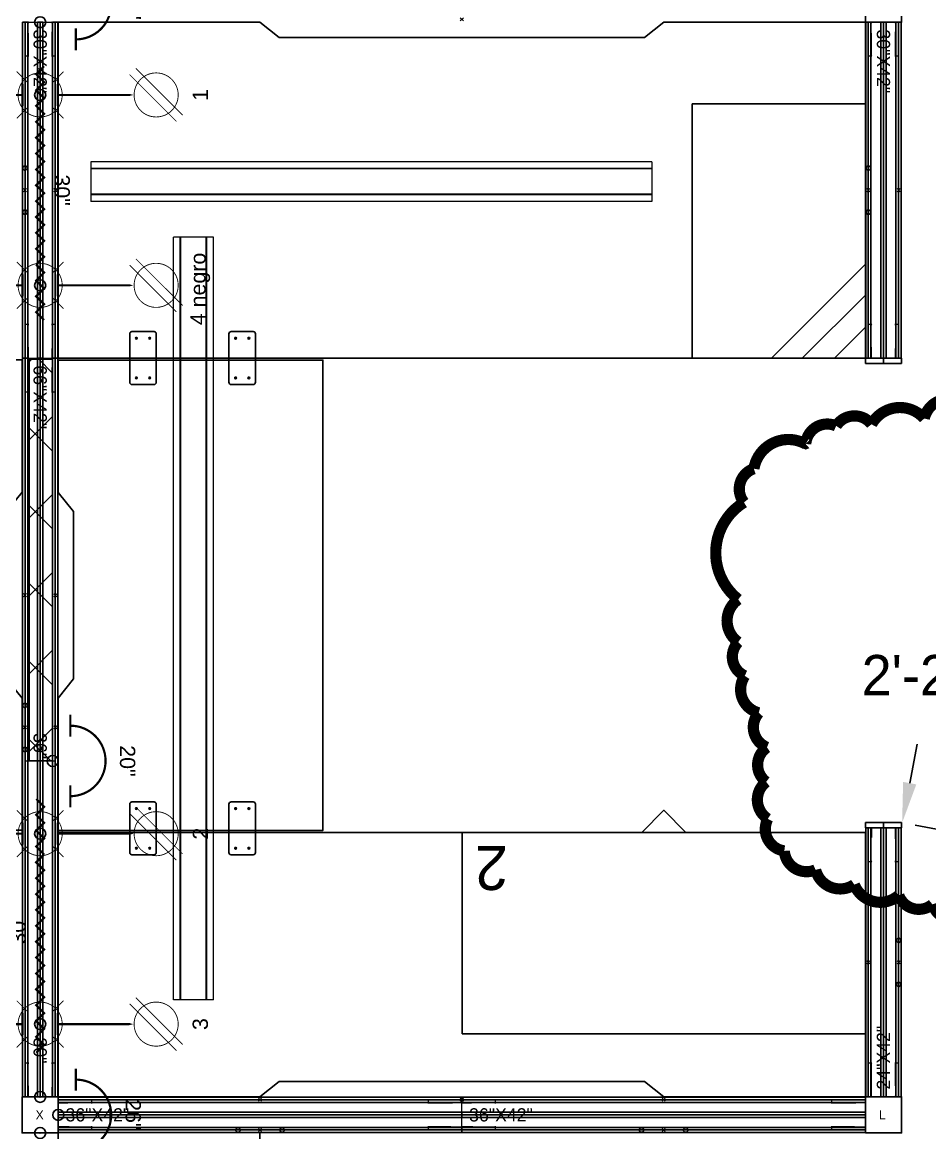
# Model space of a CAD drawing. Header units: inches. Extents: x 0 to 8116, y 4 to 1630.
# Drawn here: x 7717.9 to 7798.9, y 512.8 to 612 of the extents above; entities that cross this region are included whole.
import ezdxf
from ezdxf.enums import TextEntityAlignment as Align

# ---------------------------------------------------------------- set-up
doc = ezdxf.new("R2010")
doc.units = ezdxf.units.IN
doc.header["$MEASUREMENT"] = 0
for name, color, linetype in [('DD2D', 7, 'Continuous'), ('DD2D_Geometry', 7, 'Continuous'), ('ELECTRI', 7, 'Continuous'), ('ENFASIS NEW', 7, 'Continuous'), ('LATEFILE', 7, 'Continuous'), ('LATFILE', 7, 'Continuous'), ('LF', 7, 'Continuous'), ('QU4TRO', 7, 'Continuous'), ('S7000', 7, 'Continuous'), ('TEXT HARNESS', 7, 'Continuous')]:
    doc.layers.add(name, color=color, linetype=linetype)
doc.styles.add('ARIAL', font='arial.ttf')
doc.styles.get("Standard").update_dxf_attribs({"font": 'stylu.ttf'})
doc.dimstyles.get("Standard").update_dxf_attribs({"dimscale": 20, "dimtxt": 0.18, "dimasz": 0.18, "dimexe": 0.18, "dimexo": 0.0625, "dimgap": 0.09, "dimtad": 0, "dimtih": 1, "dimtoh": 1, "dimzin": 0, "dimdsep": 46, "dimlunit": 4, "dimtxsty": 'Standard', "dimcen": 0.09, "dimadec": 0, "dimazin": 0, "dimtfac": 1, "dimtofl": 0, "dimtmove": 0, "dimatfit": 3, "dimfxl": 1, "dimtolj": 1, "dimtzin": 0, "dimarcsym": 0})

# ---------------------------------------------------------------- blocks, each defined once
blk = doc.blocks.new('LF4033640S')
for p, q in [((0, 0), (0.9139999999999873, 0)), ((0, -0.4569999999999936), (0.9139999999999873, -0.4569999999999936))]:
    blk.add_line(p, q)
at = {"layer": 'LATEFILE'}
for p, q in [((0, -0.4569999999999936), (0, 0)), ((0.9139999999999873, 0), (0.9139999999999873, -0.4569999999999936))]:
    blk.add_line(p, q, dxfattribs=at)
blk.add_lwpolyline([(0.4070000000000675, -0.4569999999999936), (0.4569999999999936, -0.507000000000005), (0.5069999999999197, -0.4569999999999936)], close=True, dxfattribs=at)
at = {"layer": 'LATFILE', "insert": (0.8102809416625405, -0.3262270013483999), "char_height": 0.1, "width": 0.07695996, "attachment_point": 1}
blk.add_mtext('3', dxfattribs=at)
blk = doc.blocks.new('*D108')
at = {"color": 0, "lineweight": -2, "transparency": 16777216}
for p, q in [((7802.616247649047, 566.669050111653), (7804.978893322917, 566.2178379304403)), ((7800.767486585416, 563.3570594889427), (7800.103641457123, 559.8810211952346)), ((7797.081126249315, 544.0544704564311), (7797.74497137761, 547.5305087501392)), ((7797.579259016944, 540.2942759001437), (7799.941904690813, 539.843063718931))]:
    blk.add_line(p, q, dxfattribs=at)
at = {"color": 0, "transparency": 16777216}
for points in [[(7800.178137820499, 563.469611846943), (7801.356835350332, 563.2445071309426), (7801.442800733417, 566.8931520784415)], [(7796.491777484398, 544.1670228144314), (7797.670475014232, 543.941918098431), (7796.405812101314, 540.5183778669323)]]:
    blk.add_solid(points, dxfattribs=at)
at = {"layer": 'Defpoints', "color": 0, "transparency": 16777216}
for p in [(7801.388437722137, 566.9035341908202), (7796.351449090034, 540.528759979311), (7796.405812101314, 540.5183778669323)]:
    blk.add_point(p, dxfattribs=at)
at = {"color": 0, "transparency": 16777216, "insert": (7798.924306417367, 553.7057649726876), "char_height": 3.6, "attachment_point": 5}
blk.add_mtext('\\A1;2\'-2{\\H1.000000x;\\S3/4;}"', dxfattribs=at)
blk = doc.blocks.new('DD40102442AB')
at = {"color": 1}
for p, q in [((0.003535533899594157, -0.003535533901413146), (-0.003535533912327082, 0.003535533910508093)), ((0.003535533899594157, 0.003535533910508093), (-0.003535533912327082, -0.003535533901413146))]:
    blk.add_line(p, q, dxfattribs=at)
blk.add_lwpolyline([(-0.189712188415011, -0.0416599999916798), (0.1897121884077351, -0.0416599999916798), (0.2334999999958527, -0.006659999991143195), (0.5334999999960346, -0.006700000000137152), (0.5334999999969441, -0.6067000000000462), (-0.5335000000033105, -0.6067000000000462), (-0.5335000000033105, -0.006700000000137152), (-0.2335000000031286, -0.006659999991143195)], close=True)
blk.add_point((0, 0))
blk.add_point((0, 0))
blk.add_point((-6.366462912410498e-12, 4.547473508864641e-12), dxfattribs=at)
blk = doc.blocks.new('817720')
at = {"color": 3, "const_width": 0.005}
blk.add_lwpolyline([(0.08, 0.04, 0.9999999999999999), (-0.08, 0.04000000000000001)], format="xyb", dxfattribs=at)
for points in [[(-0.055, 0.04000000000000001), (-0.105, 0.04)], [(0.055, 0.04), (0.105, 0.03999999999999999)]]:
    blk.add_lwpolyline(points, dxfattribs=at)
at = {"color": 3}
blk.add_circle((6.938893903907228e-18, -2.775557561562891e-17), 0.0125, dxfattribs=at)
blk.add_point((6.938893903907228e-18, -2.775557561562891e-17), dxfattribs=at)
at = {"layer": 'TEXT HARNESS', "color": 3, "style": 'ARIAL'}
blk.add_text('20"', height=0.03469400770241338, dxfattribs=at).set_placement((7.589415207398531e-18, 0.17), align=Align.MIDDLE)
blk = doc.blocks.new('8065E1C')
at = {"color": 1, "const_width": 0.005}
blk.add_lwpolyline([(0.02499999999999999, -0.04000000000000001), (-0.02500000000000001, -0.03999999999999999)], dxfattribs=at)
at = {"color": 1}
for points in [[(-1.040834085586084e-17, -0.04, 0.005, 0.005, 0), (-3.336970999003042e-17, -0.165, 0.025, 0, 0), (-3.796198381686433e-17, -0.2113614664955158, 0, 0, 0)], [(-0.0601040764008566, -0.3089619407771256, 0.002, 0.002, 0), (0.04596194077712552, -0.2028959235991435, 0.002, 0.002, 0)], [(-0.04596194077712566, -0.3231040764008565, 0.002, 0.002, 0), (0.06010407640085647, -0.2170380592228744, 0.002, 0.002, 0)]]:
    blk.add_lwpolyline(points, format="xyseb", dxfattribs=at)
at = {"color": 1, "const_width": 0.002}
blk.add_lwpolyline([(-0.05000000000000008, -0.263, -0.9999999999999999), (0.04999999999999993, -0.2630000000000001, -0.9999999999999999)], format="xyb", close=True, dxfattribs=at)
at = {"color": 1}
blk.add_circle((0, 0), 0.0125, dxfattribs=at)
blk.add_point((0, 0), dxfattribs=at)
at = {"layer": 'TEXT HARNESS', "color": 1, "style": 'ARIAL'}
blk.add_text('1', height=0.03469400770241338, dxfattribs=at).set_placement((-6.938893903907228e-17, -0.363), align=Align.MIDDLE)
blk = doc.blocks.new('8065E4C')
at = {"color": 1, "const_width": 0.005}
blk.add_lwpolyline([(0.02499999999999999, -0.04000000000000001), (-0.02500000000000001, -0.03999999999999999)], dxfattribs=at)
at = {"color": 1}
for points in [[(-1.040834085586084e-17, -0.04, 0.005, 0.005, 0), (-3.336970999003042e-17, -0.165, 0.025, 0, 0), (-3.796198381686433e-17, -0.2113614664955158, 0, 0, 0)], [(-0.0601040764008566, -0.3089619407771256, 0.002, 0.002, 0), (0.04596194077712552, -0.2028959235991435, 0.002, 0.002, 0)], [(-0.04596194077712566, -0.3231040764008565, 0.002, 0.002, 0), (0.06010407640085647, -0.2170380592228744, 0.002, 0.002, 0)]]:
    blk.add_lwpolyline(points, format="xyseb", dxfattribs=at)
at = {"color": 1, "const_width": 0.002}
blk.add_lwpolyline([(-0.05000000000000008, -0.263, -0.9999999999999999), (0.04999999999999993, -0.2630000000000001, -0.9999999999999999)], format="xyb", close=True, dxfattribs=at)
at = {"color": 1}
blk.add_circle((0, 0), 0.0125, dxfattribs=at)
blk.add_point((0, 0), dxfattribs=at)
at = {"layer": 'TEXT HARNESS', "color": 1, "style": 'ARIAL'}
blk.add_text('4 negro', height=0.03469400770241338, dxfattribs=at).set_placement((-0.008135322869193898, -0.3629999990531727), align=Align.MIDDLE)
blk = doc.blocks.new('8065E2C')
at = {"color": 1, "const_width": 0.005}
blk.add_lwpolyline([(0.02499999999999999, -0.04000000000000001), (-0.02500000000000001, -0.03999999999999999)], dxfattribs=at)
at = {"color": 1}
for points in [[(-1.040834085586084e-17, -0.04, 0.005, 0.005, 0), (-3.336970999003042e-17, -0.165, 0.025, 0, 0), (-3.796198381686433e-17, -0.2113614664955158, 0, 0, 0)], [(-0.0601040764008566, -0.3089619407771256, 0.002, 0.002, 0), (0.04596194077712552, -0.2028959235991435, 0.002, 0.002, 0)], [(-0.04596194077712566, -0.3231040764008565, 0.002, 0.002, 0), (0.06010407640085647, -0.2170380592228744, 0.002, 0.002, 0)]]:
    blk.add_lwpolyline(points, format="xyseb", dxfattribs=at)
at = {"color": 1, "const_width": 0.002}
blk.add_lwpolyline([(-0.05000000000000008, -0.263, -0.9999999999999999), (0.04999999999999993, -0.2630000000000001, -0.9999999999999999)], format="xyb", close=True, dxfattribs=at)
at = {"color": 1}
blk.add_circle((0, 0), 0.0125, dxfattribs=at)
blk.add_point((0, 0), dxfattribs=at)
blk.add_point((0, 0), dxfattribs=at)
at = {"layer": 'TEXT HARNESS', "color": 1, "style": 'ARIAL'}
blk.add_text('2', height=0.03469400770241338, dxfattribs=at).set_placement((-6.938893903907228e-17, -0.363), align=Align.MIDDLE)
blk = doc.blocks.new('8065E3C')
at = {"color": 1, "const_width": 0.005}
blk.add_lwpolyline([(0.02499999999999999, -0.04000000000000001), (-0.02500000000000001, -0.03999999999999999)], dxfattribs=at)
at = {"color": 1}
for points in [[(-1.040834085586084e-17, -0.04, 0.005, 0.005, 0), (-3.336970999003042e-17, -0.165, 0.025, 0, 0), (-3.796198381686433e-17, -0.2113614664955158, 0, 0, 0)], [(-0.0601040764008566, -0.3089619407771256, 0.002, 0.002, 0), (0.04596194077712552, -0.2028959235991435, 0.002, 0.002, 0)], [(-0.04596194077712566, -0.3231040764008565, 0.002, 0.002, 0), (0.06010407640085647, -0.2170380592228744, 0.002, 0.002, 0)]]:
    blk.add_lwpolyline(points, format="xyseb", dxfattribs=at)
at = {"color": 1, "const_width": 0.002}
blk.add_lwpolyline([(-0.05000000000000008, -0.263, -0.9999999999999999), (0.04999999999999993, -0.2630000000000001, -0.9999999999999999)], format="xyb", close=True, dxfattribs=at)
at = {"color": 1}
blk.add_circle((0, 0), 0.0125, dxfattribs=at)
blk.add_point((0, 0), dxfattribs=at)
at = {"layer": 'TEXT HARNESS', "color": 1, "style": 'ARIAL'}
blk.add_text('3', height=0.03469400770241338, dxfattribs=at).set_placement((-6.938893903907228e-17, -0.363), align=Align.MIDDLE)
blk = doc.blocks.new('DD40103072AB')
at = {"color": 1}
for p, q in [((0.003535533899594157, -0.003535533901413146), (-0.003535533912327082, 0.003535533910508093)), ((0.003535533899594157, 0.003535533910508093), (-0.003535533912327082, -0.003535533901413146))]:
    blk.add_line(p, q, dxfattribs=at)
blk.add_lwpolyline([(-0.414212188415011, -0.0416599999916798), (0.414212188407735, -0.0416599999916798), (0.4579999999958526, -0.006659999991143195), (0.9149999999960345, -0.006700000000137152), (0.914999999996944, -0.7687000000000462), (-0.9150000000033105, -0.7687000000000462), (-0.9150000000033105, -0.006700000000137152), (-0.4580000000031286, -0.006659999991143195)], close=True)
blk.add_point((0, 0))
blk.add_point((0, 0))
blk.add_point((-6.366462912410498e-12, 4.547473508864641e-12), dxfattribs=at)
blk = doc.blocks.new('DD40102472AB')
at = {"color": 1}
for p, q in [((0.003535533899594157, -0.003535533901413146), (-0.003535533912327082, 0.003535533910508093)), ((0.003535533899594157, 0.003535533910508093), (-0.003535533912327082, -0.003535533901413146))]:
    blk.add_line(p, q, dxfattribs=at)
blk.add_lwpolyline([(-0.414212188415011, -0.0416599999916798), (0.414212188407735, -0.0416599999916798), (0.4579999999958526, -0.006659999991143195), (0.9149999999960345, -0.006700000000137152), (0.914999999996944, -0.6067000000000462), (-0.9150000000033105, -0.6067000000000462), (-0.9150000000033105, -0.006700000000137152), (-0.4580000000031286, -0.006659999991143195)], close=True)
blk.add_point((0, 0))
blk.add_point((0, 0))
blk.add_point((-6.366462912410498e-12, 4.547473508864641e-12), dxfattribs=at)
blk = doc.blocks.new('S7012')
for p, q in [((0.180000000000021, -0.5769999999999982), (0.3930000000000007, -0.3640000000000185)), ((0.2500000000000142, -0.5769999999999982), (0.3930000000000007, -0.4340000000000117)), ((0.3230000000000075, -0.5769999999999982), (0.3930000000000007, -0.507000000000005))]:
    blk.add_line(p, q)
blk.add_lwpolyline([(0, 0), (0.3930000000000007, 0), (0.3930000000000007, -0.5769999999999982), (0, -0.5769999999999982)], close=True)
blk = doc.blocks.new('LF4023627S')
for p, q in [((0, 0), (0.9139999999999873, 0)), ((0, -0.4569999999999936), (0.9139999999999873, -0.4569999999999936))]:
    blk.add_line(p, q)
at = {"layer": 'LATEFILE'}
for p, q in [((0, -0.4569999999999936), (0, 0)), ((0.9139999999999873, 0), (0.9139999999999873, -0.4569999999999936))]:
    blk.add_line(p, q, dxfattribs=at)
blk.add_lwpolyline([(0.4070000000000675, -0.4569999999999936), (0.4569999999999936, -0.507000000000005), (0.5069999999999197, -0.4569999999999936)], close=True, dxfattribs=at)
at = {"layer": 'LATFILE', "insert": (0.8102809416625405, -0.3262270013483999), "char_height": 0.1, "width": 0.07695995546664683, "attachment_point": 1}
blk.add_mtext('2', dxfattribs=at)
blk = doc.blocks.new('D3223S')
for p, q in [((0.05500000000006366, 0), (-0.05500000000006366, 0)), ((-0.05999999999994543, -0.005000000000109139), (-0.05999999999994543, -0.05500000000006366)), ((0.05999999999994543, -0.05500000000006366), (0.05999999999994543, -0.005000000000109139)), ((-0.05500000000006366, -0.05999999999994543), (0.05500000000006366, -0.05999999999994543))]:
    blk.add_line(p, q)
for centre in [(-0.04500000000007276, -0.01500000000010004), (0.04500000000007276, -0.01500000000010004), (-0.04500000000007276, -0.04500000000007276), (0.04500000000007276, -0.04500000000007276)]:
    blk.add_circle(centre, 0.001946455123468013)
for centre, start, end in [((-0.05500000000006366, -0.005000000000109139), 90, 180), ((0.05500000000006366, -0.005000000000109139), 0, 90), ((-0.05500000000006366, -0.05500000000006366), 180, 270), ((0.05500000000006366, -0.05500000000006366), 270, 0)]:
    blk.add_arc(centre, 0.005, start, end)
blk = doc.blocks.new('A$C18FD438F')
at = {"color": 0, "linetype": 'Continuous', "lineweight": 0}
for p, q in [((-0.9335251193371494, 0.1841587178750424), (-0.9335251193371494, 0.1987553845417091)), ((-0.9335251193371494, 0.1987553845417091), (0.3384748806628508, 0.1987553845417091)), ((-0.9335251193371494, 0.1825453845417091), (-0.9335251193371494, 0.1841587178750424)), ((-0.9335251193371494, 0.1837553845417093), (0.3384748806628508, 0.1837553845417093)), ((-0.9335251193371494, 0.1825453845417091), (0.3384748806628508, 0.1825453845417091)), ((-0.9335251193371494, 0.1821420512083758), (-0.9335251193371494, 0.1825453845417091)), ((-0.9335251193371494, 0.1253687178750424), (-0.9335251193371494, 0.1821420512083758)), ((0.3384748806628506, 0.1841587178750422), (0.3384748806628506, 0.1987553845417091)), ((0.3384748806628506, 0.1825453845417091), (0.3384748806628506, 0.1841587178750422)), ((0.3384748806628506, 0.1821420512083758), (0.3384748806628506, 0.1825453845417091)), ((0.3384748806628506, 0.1253687178750425), (0.3384748806628506, 0.1821420512083758)), ((-0.9335251193371494, 0.1249653845417091), (-0.9335251193371494, 0.1253687178750424)), ((-0.9335251193371494, 0.1233520512083758), (-0.9335251193371494, 0.1249653845417091)), ((-0.9335251193371494, 0.1249653845417091), (0.3384748806628508, 0.1249653845417091)), ((-0.9335251193371494, 0.1237553845417091), (0.3384748806628508, 0.1237553845417091)), ((-0.9335251193371494, 0.1087553845417091), (-0.9335251193371494, 0.1233520512083758)), ((-0.9335251193371494, 0.1087553845417091), (0.3384748806628508, 0.1087553845417091)), ((0.3384748806628506, 0.1249653845417091), (0.3384748806628506, 0.1253687178750425)), ((0.3384748806628506, 0.1233520512083757), (0.3384748806628506, 0.1249653845417091)), ((0.3384748806628506, 0.1087553845417091), (0.3384748806628506, 0.1233520512083757))]:
    blk.add_line(p, q, dxfattribs=at)
blk = doc.blocks.new('DD330154S')
blk.add_blockref('A$C18FD438F', (0.9335251193371494, -0.1537553845417091))
blk = doc.blocks.new('DD330172S')
at = {"color": 0, "linetype": 'Continuous', "lineweight": 0}
for p, q in [((0, 0.03040333333333328), (0, 0.04499999999999993)), ((0, 0.04499999999999993), (1.73, 0.04499999999999993)), ((0, 0.02878999999999998), (0, 0.03040333333333328)), ((0, 0.03000000000000014), (1.73, 0.03000000000000014)), ((0, 0.02878999999999998), (1.73, 0.02878999999999998)), ((0, 0.02838666666666667), (0, 0.02878999999999998)), ((0, -0.02838666666666667), (0, 0.02838666666666667)), ((1.73, 0.03040333333333312), (1.73, 0.04499999999999993)), ((1.73, 0.02878999999999998), (1.73, 0.03040333333333312)), ((1.73, 0.02838666666666667), (1.73, 0.02878999999999998)), ((1.73, -0.02838666666666662), (1.73, 0.02838666666666667)), ((0, -0.02879000000000004), (0, -0.02838666666666667)), ((0, -0.03040333333333334), (0, -0.02879000000000004)), ((0, -0.02879000000000004), (1.73, -0.02879000000000004)), ((0, -0.03000000000000003), (1.73, -0.03000000000000003)), ((0, -0.04500000000000004), (0, -0.03040333333333334)), ((0, -0.04500000000000004), (1.73, -0.04500000000000004)), ((1.73, -0.02879000000000004), (1.73, -0.02838666666666662)), ((1.73, -0.03040333333333339), (1.73, -0.02879000000000004)), ((1.73, -0.04500000000000004), (1.73, -0.03040333333333339))]:
    blk.add_line(p, q, dxfattribs=at)
blk = doc.blocks.new('829030')
at = {"color": 1, "const_width": 0.002}
for points in [[(0.1384834957055044, 0.02651650429449551), (0.1119669914110089, 0.05303300858899104)], [(0.1915165042944955, 0.0265165042944955), (0.2180330085889911, 0.05303300858899101)], [(0.5704834957055045, 0.02651650429449547), (0.5439669914110088, 0.05303300858899099)], [(0.6235165042944955, 0.02651650429449547), (0.6500330085889909, 0.05303300858899098)], [(0.1384834957055044, -0.02651650429449555), (0.1119669914110089, -0.05303300858899108)], [(0.1915165042944955, -0.02651650429449556), (0.218033008588991, -0.05303300858899109)], [(0.5704834957055045, -0.02651650429449558), (0.5439669914110088, -0.05303300858899111)], [(0.6235165042944955, -0.02651650429449559), (0.6500330085889909, -0.05303300858899113)]]:
    blk.add_lwpolyline(points, dxfattribs=at)
for points in [[(0.165, -0.05000000000000004, -0.9999999999999999), (0.165, 0.04999999999999997, -0.9999999999999999)], [(0.597, -0.05000000000000007, 0.9999999999999999), (0.597, 0.04999999999999993, 0.9999999999999999)]]:
    blk.add_lwpolyline(points, format="xyb", close=True, dxfattribs=at)
at = {"color": 1}
for points in [[(0.09999999999999976, 0.009000000000000048, 0.005, 0.005, 0), (0.1179999999999998, -0.008999999999999965, 0.005, 0.005, 0), (0.1359999999999998, 0.009000000000000029, 0.005, 0.005, 0), (0.1539999999999998, -0.008999999999999982, 0.005, 0.005, 0), (0.1719999999999998, 0.009000000000000011, 0.005, 0.005, 0), (0.1899999999999998, -0.009, 0.005, 0.005, 0), (0.2079999999999999, 0.008999999999999994, 0.005, 0.005, 0), (0.2259999999999998, -0.009000000000000017, 0.005, 0.005, 0), (0.2439999999999999, 0.008999999999999975, 0.005, 0.005, 0), (0.2619999999999999, -0.009000000000000036, 0.005, 0.005, 0), (0.2799999999999999, 0.008999999999999947, 0.005, 0.005, 0), (0.2979999999999999, -0.009000000000000057, 0.005, 0.005, 0), (0.3159999999999999, 0.008999999999999944, 0.005, 0.005, 0), (0.3339999999999999, -0.00900000000000006, 0.005, 0.005, 0), (0.3519999999999999, 0.008999999999999939, 0.005, 0.005, 0), (0.3699999999999999, -0.009000000000000065, 0.005, 0.005, 0), (0.388, 0.008999999999999935, 0.005, 0.005, 0), (0.406, -0.00900000000000007, 0.005, 0.005, 0), (0.424, 0.00899999999999993, 0.005, 0.005, 0), (0.442, -0.009000000000000074, 0.005, 0.005, 0), (0.46, 0.008999999999999925, 0.005, 0.005, 0), (0.478, -0.009000000000000079, 0.005, 0.005, 0), (0.4960000000000001, 0.008999999999999921, 0.005, 0.005, 0), (0.514, -0.009000000000000083, 0.005, 0.005, 0), (0.532, 0.008999999999999916, 0.005, 0.005, 0), (0.55, -0.009000000000000088, 0, 0, 0)], [(0.6760000000000002, 0.00899999999999993, 0.005, 0.005, 0), (0.6580000000000001, -0.009000000000000074, 0.005, 0.005, 0), (0.6400000000000001, 0.008999999999999925, 0.005, 0.005, 0), (0.6220000000000001, -0.009000000000000079, 0.005, 0.005, 0), (0.6040000000000001, 0.008999999999999921, 0.005, 0.005, 0), (0.5860000000000001, -0.009000000000000083, 0.005, 0.005, 0), (0.5680000000000001, 0.008999999999999916, 0.005, 0.005, 0), (0.55, -0.009000000000000088, 0, 0, 0)]]:
    blk.add_lwpolyline(points, format="xyseb", dxfattribs=at)
blk.add_circle((0, 0), 0.0125, dxfattribs=at)
blk.add_point((0, 0), dxfattribs=at)
at = {"layer": 'TEXT HARNESS', "color": 1, "style": 'ARIAL'}
blk.add_text('30"', height=0.03469400770241338, dxfattribs=at).set_placement((0.3810000000000002, 0.04999999999999993), align=Align.MIDDLE)
blk = doc.blocks.new('*X132')
at = {"color": 0}
for p, q in [((7.785922855264253, 5.311049121111338), (7.8173040694038, 5.342430335250884)), ((7.968821811996878, 5.289430335250886), (7.915821811996881, 5.342430335250884)), ((7.941080764700439, 5.289430335250886), (7.994080764700437, 5.342430335250884)), ((8.145598507293515, 5.289430335250886), (8.092598507293516, 5.342430335250884)), ((8.117857459997076, 5.289430335250886), (8.170857459997073, 5.342430335250884)), ((8.322375202590152, 5.289430335250886), (8.269375202590155, 5.342430335250884)), ((8.294634155293712, 5.289430335250886), (8.347634155293711, 5.342430335250884)), ((8.499151897886788, 5.289430335250886), (8.446151897886791, 5.342430335250884)), ((8.47141085059035, 5.289430335250886), (8.524410850590348, 5.342430335250884)), ((8.675928593183425, 5.289430335250886), (8.622928593183428, 5.342430335250884)), ((8.648187545886987, 5.289430335250886), (8.697142855264254, 5.338385644628152)), ((7.792045116700241, 5.289430335250886), (7.785922855264253, 5.295552596686874))]:
    blk.add_line(p, q, dxfattribs=at)
blk = doc.blocks.new('808636')
at = {"color": 5}
for p, q in [((-0.9112200000000001, 0), (0, 0)), ((-0.9112200000000001, -0.05299999999999727), (-0.9112200000000001, 0)), ((0, 0), (0, -0.05299999999999727)), ((0, -0.05299999999999727), (-0.9112200000000001, -0.05299999999999727))]:
    blk.add_line(p, q, dxfattribs=at)
blk.add_blockref('*X132', (-8.697142855264254, -5.342430335250884), dxfattribs=at)
blk = doc.blocks.new('817726')
at = {"color": 3, "const_width": 0.005}
blk.add_lwpolyline([(0.08, 0.04, 0.9999999999999999), (-0.08, 0.04000000000000001)], format="xyb", dxfattribs=at)
for points in [[(-0.055, 0.04000000000000001), (-0.105, 0.04)], [(0.055, 0.04), (0.105, 0.03999999999999999)]]:
    blk.add_lwpolyline(points, dxfattribs=at)
at = {"color": 3}
blk.add_circle((0, 0), 0.0125, dxfattribs=at)
blk.add_point((0, 0), dxfattribs=at)
at = {"layer": 'TEXT HARNESS', "color": 3, "style": 'ARIAL'}
blk.add_text('26"', height=0.03469400770241338, dxfattribs=at).set_placement((0, 0.17), align=Align.MIDDLE)
blk = doc.blocks.new('DD101030422D')
at = {"color": 1, "linetype": 'Continuous', "lineweight": 0}
for p, q in [((0, -0.02547333333333332), (0, 0.02547333333333332)), ((0.001742647887944759, 0.02747999999999998), (0.02175735211205532, 0.02747999999999998)), ((0.002026666666666621, 0.02749999999999994), (0.02147333333333346, 0.02749999999999994)), ((0.07470000000000043, 0.02749999999999994), (0.02147333333333346, 0.02749999999999994)), ((0.07470000000000043, 0.02749999999999994), (0.0749866666666672, 0.02749999999999994)), ((0.07650000000000046, 0.02598666666666663), (0.07650000000000001, 0.03434000000000012)), ((0.6855000000000002, 0.03433999999999995), (0.07650000000000001, 0.03433999999999995)), ((0.6855000000000002, 0.03434000000000012), (0.6854999999999998, 0.02598666666666663)), ((0.6872999999999991, 0.02749999999999994), (0.6870133333333328, 0.02749999999999994)), ((0.6872999999999991, 0.02749999999999994), (0.7405266666666668, 0.02749999999999994)), ((0.7602573521120553, 0.02747999999999998), (0.7402426478879449, 0.02747999999999998)), ((0.7599733333333334, 0.02749999999999994), (0.7405266666666668, 0.02749999999999994)), ((0.762, -0.02547333333333332), (0.762, 0.02547333333333332)), ((0.02501333333333378, -0.02750000000000005), (0.002026666666666621, -0.0275)), ((0.02501333333333378, -0.02750000000000005), (0.07470000000000065, -0.02750000000000005)), ((0.07470000000000065, -0.0275), (0.0749866666666672, -0.0275)), ((0.07650000000000001, -0.03433999999999995), (0.07650000000000046, -0.02598666666666669)), ((0.6855000000000002, -0.03434000000000001), (0.07650000000000001, -0.03434000000000001)), ((0.6854999999999998, -0.02598666666666669), (0.6855000000000002, -0.03434000000000001)), ((0.6872999999999991, -0.0275), (0.6870133333333328, -0.0275)), ((0.7369866666666658, -0.02750000000000005), (0.6872999999999991, -0.02750000000000005)), ((0.7369866666666658, -0.02750000000000005), (0.7599733333333334, -0.0275))]:
    blk.add_line(p, q, dxfattribs=at)
at = {"color": 1}
for p, q in [((0.3774644660940671, 0.03787553390593265), (0.3845355339059324, 0.0308044660940672)), ((0.3774644660940671, 0.0308044660940672), (0.3845355339059324, 0.03787553390593265)), ((0.3774644660940671, -0.03787553390593271), (0.3845355339059324, -0.0308044660940672)), ((0.3774644660940671, -0.0308044660940672), (0.3845355339059324, -0.03787553390593271))]:
    blk.add_line(p, q, dxfattribs=at)
for centre in [(0.331, -0.03434000000000001), (0.431, -0.03434000000000001)]:
    blk.add_circle(centre, 0.005, dxfattribs=at)
at = {"color": 1, "linetype": 'Continuous', "lineweight": 0}
for centre, radius, start, end in [((0.002026666666666621, 0.02547333333333332), 0.002026666666666668, 90, 180), ((0.0749866666666672, 0.02598666666666663), 0.001513333333333332, 10.02098217748276, 90), ((0.0749866666666672, 0.02598666666666663), 0.001513333333333332, 0, 10.02098217748276), ((0.6870133333333328, 0.02598666666666663), 0.001513333333333332, 169.9790178225172, 180), ((0.6870133333333328, 0.02598666666666663), 0.001513333333333332, 169.9790178225172, 180), ((0.6870133333333328, 0.02598666666666663), 0.001513333333333332, 90, 169.9790178225172), ((0.7599733333333334, 0.02547333333333332), 0.002026666666666668, 0, 90), ((0.002026666666666621, -0.02547333333333332), 0.002026666666666667, 180, 270), ((0.0749866666666672, -0.02598666666666669), 0.001513333333333332, 270, 349.9790178225203), ((0.0749866666666672, -0.02598666666666669), 0.001513333333333332, 349.9790178225203, 0), ((0.6870133333333328, -0.02598666666666669), 0.001513333333333332, 180, 190.0209821774796), ((0.6870133333333328, -0.02598666666666669), 0.001513333333333332, 180, 190.0209821774796), ((0.6870133333333328, -0.02598666666666669), 0.001513333333333332, 190.0209821774796, 270), ((0.7599733333333334, -0.02547333333333332), 0.002026666666666667, 270, 0)]:
    blk.add_arc(centre, radius, start, end, dxfattribs=at)
at = {"color": 1}
for p in [(0.3810000000000002, 0.03433999999999995), (0.3810000000000002, -0.03433999999999995)]:
    blk.add_point(p, dxfattribs=at)
at = {"insert": (0.01650376392651287, 0.01506088133878861), "char_height": 0.03, "attachment_point": 1}
blk.add_mtext_dynamic_manual_height_columns('30"X42"', width=75.49401533314472, gutter_width=12.5, heights=[0], dxfattribs=at)
blk = doc.blocks.new('SPACE_DD10103042')
blk.add_blockref('DD101030422D', (0, 0))
blk = doc.blocks.new('DD101066422D')
at = {"color": 1, "linetype": 'Continuous', "lineweight": 0}
for p, q in [((0, -0.02547333333333332), (0, 0.02547333333333332)), ((0.001742647887944315, 0.02747999999999998), (0.02175735211205598, 0.02747999999999998)), ((0.002026666666665733, 0.02749999999999994), (0.02147333333333279, 0.02749999999999994)), ((0.07469999999999999, 0.02749999999999994), (0.02147333333333279, 0.02749999999999994)), ((0.07469999999999999, 0.02749999999999994), (0.07498666666666765, 0.02749999999999994)), ((0.07649999999999935, 0.02598666666666663), (0.07649999999999935, 0.03434000000000012)), ((1.599499999999998, 0.03433999999999995), (0.07649999999999935, 0.03433999999999995)), ((0.9140000000000011, -0.03434), (0.914000000000001, 0.03433999999999994)), ((1.599499999999998, 0.03434000000000012), (1.599499999999998, 0.02598666666666663)), ((1.601299999999998, 0.02749999999999994), (1.601013333333333, 0.02749999999999994)), ((1.601299999999998, 0.02749999999999994), (1.654526666666665, 0.02749999999999994)), ((1.674257352112057, 0.02747999999999998), (1.654242647887943, 0.02747999999999998)), ((1.673973333333332, 0.02749999999999994), (1.654526666666665, 0.02749999999999994)), ((1.676000000000001, -0.02547333333333332), (1.676000000000001, 0.02547333333333332)), ((0.02501333333333378, -0.02750000000000005), (0.002026666666665733, -0.0275)), ((0.02501333333333378, -0.02750000000000005), (0.07469999999999999, -0.02750000000000005)), ((0.07469999999999999, -0.0275), (0.07498666666666765, -0.0275)), ((0.07649999999999935, -0.03433999999999995), (0.07649999999999935, -0.02598666666666669)), ((1.599499999999998, -0.03434000000000001), (0.07649999999999935, -0.03434000000000001)), ((1.599499999999998, -0.02598666666666669), (1.599499999999998, -0.03434000000000001)), ((1.601299999999998, -0.0275), (1.601013333333333, -0.0275)), ((1.650986666666664, -0.02750000000000005), (1.601299999999998, -0.02750000000000005)), ((1.650986666666664, -0.02750000000000005), (1.673973333333332, -0.0275))]:
    blk.add_line(p, q, dxfattribs=at)
at = {"color": 1}
for p, q in [((0.834464466094067, 0.03787553390593265), (0.8415355339059332, 0.0308044660940672)), ((0.834464466094067, 0.0308044660940672), (0.8415355339059332, 0.03787553390593265)), ((0.834464466094067, -0.03787553390593271), (0.8415355339059332, -0.0308044660940672)), ((0.834464466094067, -0.0308044660940672), (0.8415355339059332, -0.03787553390593271))]:
    blk.add_line(p, q, dxfattribs=at)
for centre in [(0.7880000000000003, -0.03434000000000001), (0.8879999999999999, -0.03434000000000001)]:
    blk.add_circle(centre, 0.005, dxfattribs=at)
at = {"color": 1, "linetype": 'Continuous', "lineweight": 0}
for centre, radius, start, end in [((0.002026666666665733, 0.02547333333333332), 0.002026666666666668, 90, 180), ((0.07498666666666765, 0.02598666666666663), 0.001513333333333332, 10.02098217748838, 90), ((0.07498666666666765, 0.02598666666666663), 0.001513333333333332, 0, 10.02098217748838), ((1.601013333333333, 0.02598666666666663), 0.001513333333333332, 169.9790178225116, 180), ((1.601013333333333, 0.02598666666666663), 0.001513333333333332, 169.9790178225116, 180), ((1.601013333333333, 0.02598666666666663), 0.001513333333333332, 90, 169.9790178225116), ((1.673973333333332, 0.02547333333333332), 0.002026666666666668, 0, 90), ((0.002026666666665733, -0.02547333333333332), 0.002026666666666667, 180, 270), ((0.07498666666666765, -0.02598666666666669), 0.001513333333333332, 270, 349.9790178225142), ((0.07498666666666765, -0.02598666666666669), 0.001513333333333332, 349.9790178225142, 0), ((1.601013333333333, -0.02598666666666669), 0.001513333333333332, 180, 190.0209821774857), ((1.601013333333333, -0.02598666666666669), 0.001513333333333332, 180, 190.0209821774857), ((1.601013333333333, -0.02598666666666669), 0.001513333333333332, 190.0209821774857, 270), ((1.673973333333332, -0.02547333333333332), 0.002026666666666667, 270, 0)]:
    blk.add_arc(centre, radius, start, end, dxfattribs=at)
at = {"color": 1}
for p in [(0.8379999999999992, 0.03433999999999995), (0.8379999999999992, -0.03433999999999995)]:
    blk.add_point(p, dxfattribs=at)
at = {"char_height": 0.03, "attachment_point": 1}
for s, insert in [('66"X42"', (0.01650376392651332, 0.01506088133878861)), ('36"', (0.850851149647518, 0.01506088133878862)), ('30"', (1.541439165186565, 0.01506088133878862))]:
    blk.add_mtext_dynamic_manual_height_columns(s, width=75.49401533314472, gutter_width=12.5, heights=[0], dxfattribs=dict(at, insert=insert))
blk = doc.blocks.new('SPACE_DD10106642')
blk.add_blockref('DD101066422D', (0, 0))
blk = doc.blocks.new('DD101036422D')
at = {"color": 1, "linetype": 'Continuous', "lineweight": 0}
for p, q in [((0, -0.02547333333333332), (0, 0.02547333333333332)), ((0.001742647887944315, 0.02747999999999998), (0.0217573521120551, 0.02747999999999998)), ((0.002026666666666621, 0.02749999999999994), (0.02147333333333323, 0.02749999999999994)), ((0.07470000000000043, 0.02749999999999994), (0.02147333333333323, 0.02749999999999994)), ((0.07470000000000043, 0.02749999999999994), (0.07498666666666676, 0.02749999999999994)), ((0.07650000000000023, 0.02598666666666663), (0.07649999999999979, 0.03434000000000012)), ((0.8384999999999998, 0.03433999999999995), (0.07649999999999979, 0.03433999999999995)), ((0.8384999999999998, 0.03434000000000012), (0.8384999999999994, 0.02598666666666663)), ((0.8402999999999992, 0.02749999999999994), (0.8400133333333328, 0.02749999999999994)), ((0.8402999999999992, 0.02749999999999994), (0.8935266666666664, 0.02749999999999994)), ((0.9132573521120553, 0.02747999999999998), (0.8932426478879445, 0.02747999999999998)), ((0.912973333333333, 0.02749999999999994), (0.8935266666666664, 0.02749999999999994)), ((0.915, -0.02547333333333332), (0.915, 0.02547333333333332)), ((0.02501333333333378, -0.02750000000000005), (0.002026666666666621, -0.0275)), ((0.02501333333333378, -0.02750000000000005), (0.07470000000000043, -0.02750000000000005)), ((0.07470000000000043, -0.0275), (0.07498666666666676, -0.0275)), ((0.07649999999999979, -0.03433999999999995), (0.07650000000000023, -0.02598666666666669)), ((0.8384999999999998, -0.03434000000000001), (0.07649999999999979, -0.03434000000000001)), ((0.8384999999999994, -0.02598666666666669), (0.8384999999999998, -0.03434000000000001)), ((0.8402999999999992, -0.0275), (0.8400133333333328, -0.0275)), ((0.8899866666666654, -0.02750000000000005), (0.8402999999999992, -0.02750000000000005)), ((0.8899866666666654, -0.02750000000000005), (0.912973333333333, -0.0275))]:
    blk.add_line(p, q, dxfattribs=at)
at = {"color": 1}
for p, q in [((0.4539644660940669, 0.03787553390593265), (0.4610355339059322, 0.0308044660940672)), ((0.4539644660940669, 0.0308044660940672), (0.4610355339059322, 0.03787553390593265)), ((0.4539644660940669, -0.03787553390593271), (0.4610355339059322, -0.0308044660940672)), ((0.4539644660940669, -0.0308044660940672), (0.4610355339059322, -0.03787553390593271))]:
    blk.add_line(p, q, dxfattribs=at)
for centre in [(0.4074999999999998, -0.03434000000000001), (0.5074999999999998, -0.03434000000000001)]:
    blk.add_circle(centre, 0.005, dxfattribs=at)
at = {"color": 1, "linetype": 'Continuous', "lineweight": 0}
for centre, radius, start, end in [((0.002026666666666621, 0.02547333333333332), 0.002026666666666668, 90, 180), ((0.07498666666666676, 0.02598666666666663), 0.001513333333333332, 10.02098217748377, 90), ((0.07498666666666676, 0.02598666666666663), 0.001513333333333332, 0, 10.02098217748377), ((0.8400133333333328, 0.02598666666666663), 0.001513333333333332, 169.9790178225162, 180), ((0.8400133333333328, 0.02598666666666663), 0.001513333333333332, 169.9790178225162, 180), ((0.8400133333333328, 0.02598666666666663), 0.001513333333333332, 90, 169.9790178225162), ((0.912973333333333, 0.02547333333333332), 0.002026666666666668, 0, 90), ((0.002026666666666621, -0.02547333333333332), 0.002026666666666667, 180, 270), ((0.07498666666666676, -0.02598666666666669), 0.001513333333333332, 270, 349.9790178225192), ((0.07498666666666676, -0.02598666666666669), 0.001513333333333332, 349.9790178225192, 0), ((0.8400133333333328, -0.02598666666666669), 0.001513333333333332, 180, 190.0209821774807), ((0.8400133333333328, -0.02598666666666669), 0.001513333333333332, 180, 190.0209821774807), ((0.8400133333333328, -0.02598666666666669), 0.001513333333333332, 190.0209821774807, 270), ((0.912973333333333, -0.02547333333333332), 0.002026666666666667, 270, 0)]:
    blk.add_arc(centre, radius, start, end, dxfattribs=at)
at = {"color": 1}
for p in [(0.4575, 0.03433999999999995), (0.4575, -0.03433999999999995)]:
    blk.add_point(p, dxfattribs=at)
at = {"insert": (0.01650376392651287, 0.01506088133878861), "char_height": 0.03, "attachment_point": 1}
blk.add_mtext_dynamic_manual_height_columns('36"X42"', width=75.49401533314472, gutter_width=12.5, heights=[0], dxfattribs=at)
blk = doc.blocks.new('SPACE_DD10103642')
blk.add_blockref('DD101036422D', (0, 0))
blk = doc.blocks.new('DD101024422D')
at = {"color": 1, "linetype": 'Continuous', "lineweight": 0}
for p, q in [((0, -0.02547333333333332), (0, 0.02547333333333332)), ((0.001742647887944648, 0.02747999999999998), (0.02175735211205532, 0.02747999999999998)), ((0.002026666666666621, 0.02749999999999994), (0.02147333333333334, 0.02749999999999994)), ((0.07470000000000054, 0.02749999999999994), (0.02147333333333334, 0.02749999999999994)), ((0.07470000000000054, 0.02749999999999994), (0.07498666666666709, 0.02749999999999994)), ((0.07650000000000046, 0.02598666666666663), (0.07650000000000001, 0.03434000000000012)), ((0.5335000000000001, 0.03433999999999995), (0.07650000000000001, 0.03433999999999995)), ((0.5335000000000001, 0.03434000000000012), (0.5334999999999996, 0.02598666666666663)), ((0.5352999999999992, 0.02749999999999994), (0.5350133333333329, 0.02749999999999994)), ((0.5352999999999992, 0.02749999999999994), (0.5885266666666666, 0.02749999999999994)), ((0.6082573521120553, 0.02747999999999998), (0.5882426478879448, 0.02747999999999998)), ((0.6079733333333333, 0.02749999999999994), (0.5885266666666666, 0.02749999999999994)), ((0.6100000000000001, -0.02547333333333332), (0.6100000000000001, 0.02547333333333332)), ((0.02501333333333389, -0.02750000000000005), (0.002026666666666621, -0.0275)), ((0.02501333333333389, -0.02750000000000005), (0.07470000000000077, -0.02750000000000005)), ((0.07470000000000077, -0.0275), (0.07498666666666709, -0.0275)), ((0.07650000000000001, -0.03433999999999995), (0.07650000000000046, -0.02598666666666669)), ((0.5335000000000001, -0.03434000000000001), (0.07650000000000001, -0.03434000000000001)), ((0.5334999999999996, -0.02598666666666669), (0.5335000000000001, -0.03434000000000001)), ((0.5352999999999992, -0.0275), (0.5350133333333329, -0.0275)), ((0.5849866666666661, -0.02750000000000005), (0.5352999999999992, -0.02750000000000005)), ((0.5849866666666661, -0.02750000000000005), (0.6079733333333333, -0.0275))]:
    blk.add_line(p, q, dxfattribs=at)
at = {"color": 1}
for p, q in [((0.3014644660940671, 0.03787553390593265), (0.3085355339059326, 0.0308044660940672)), ((0.3014644660940671, 0.0308044660940672), (0.3085355339059326, 0.03787553390593265)), ((0.3014644660940671, -0.03787553390593271), (0.3085355339059326, -0.0308044660940672)), ((0.3014644660940671, -0.0308044660940672), (0.3085355339059326, -0.03787553390593271))]:
    blk.add_line(p, q, dxfattribs=at)
for centre in [(0.2549999999999999, -0.03434000000000001), (0.355, -0.03434000000000001)]:
    blk.add_circle(centre, 0.005, dxfattribs=at)
at = {"color": 1, "linetype": 'Continuous', "lineweight": 0}
for centre, radius, start, end in [((0.002026666666666621, 0.02547333333333332), 0.002026666666666668, 90, 180), ((0.07498666666666709, 0.02598666666666663), 0.001513333333333332, 10.02098217748289, 90), ((0.07498666666666709, 0.02598666666666663), 0.001513333333333332, 0, 10.02098217748289), ((0.5350133333333329, 0.02598666666666663), 0.001513333333333332, 169.9790178225171, 180), ((0.5350133333333329, 0.02598666666666663), 0.001513333333333332, 169.9790178225171, 180), ((0.5350133333333329, 0.02598666666666663), 0.001513333333333332, 90, 169.9790178225171), ((0.6079733333333333, 0.02547333333333332), 0.002026666666666668, 0, 90), ((0.002026666666666621, -0.02547333333333332), 0.002026666666666667, 180, 270), ((0.07498666666666709, -0.02598666666666669), 0.001513333333333332, 270, 349.9790178225203), ((0.07498666666666709, -0.02598666666666669), 0.001513333333333332, 349.9790178225203, 0), ((0.5350133333333329, -0.02598666666666669), 0.001513333333333332, 180, 190.0209821774796), ((0.5350133333333329, -0.02598666666666669), 0.001513333333333332, 180, 190.0209821774796), ((0.5350133333333329, -0.02598666666666669), 0.001513333333333332, 190.0209821774796, 270), ((0.6079733333333333, -0.02547333333333332), 0.002026666666666667, 270, 0)]:
    blk.add_arc(centre, radius, start, end, dxfattribs=at)
at = {"color": 1}
for p in [(0.3049999999999999, 0.03433999999999995), (0.3049999999999999, -0.03433999999999995)]:
    blk.add_point(p, dxfattribs=at)
at = {"insert": (0.01650376392651298, 0.01506088133878861), "char_height": 0.03, "attachment_point": 1}
blk.add_mtext_dynamic_manual_height_columns('24"X42"', width=75.49401533314472, gutter_width=12.5, heights=[0], dxfattribs=at)
blk = doc.blocks.new('SPACE_DD10102442')
blk.add_blockref('DD101024422D', (0, 0))
blk = doc.blocks.new('DD3021422D')
for p, q in [((0, 0.04099999999999999), (0, -0.04099999999999999)), ((0.012, 0.04099999999999999), (0, 0.04099999999999999)), ((0.012, -0.04099999999999999), (0.012, 0.04099999999999999)), ((0, -0.04099999999999999), (0.012, -0.04099999999999999))]:
    blk.add_line(p, q)
blk = doc.blocks.new('SPACE_DD302142')
blk.add_blockref('DD3021422D', (0, 0))

msp = doc.modelspace()

# ---------------------------------------------------------------- linework, layer by layer
at = {"const_width": 1}
msp.add_lwpolyline([(7801.685029571783, 578.0186091934082, 0.52056705), (7798.378591235298, 576.6235988409898, 0.52056705), (7798.378591235298, 576.6235988409898, 0.52056705), (7793.676069903501, 576.1096399951348, 0.52056705), (7793.676069903502, 576.1096399951348, 0.52056705), (7790.516600008609, 575.9627980773766, 0.52056705), (7790.516600008609, 575.9627980773766, 0.52056705), (7787.797976838608, 574.3475127146266, 0.52056705), (7787.797976838609, 574.3475127146266, 0.52056705), (7783.168939727613, 572.1448596808332, 0.52056705), (7782.287246277823, 569.1345639656646, 0.52056705), (7782.287246277823, 569.1345639656645, 0.52056705), (7781.772915332132, 560.4707937482563, 0.52056705), (7781.772915332132, 560.4707937482563, 0.52056705), (7781.772915332132, 556.6528796190942, 0.52056705), (7781.772915332132, 556.6528796190942, 0.52056705), (7782.360730498614, 553.6425839039257, 0.52056705), (7782.360730498614, 553.6425839039257, 0.52056705), (7783.6097864525, 550.3386043532373, 0.52056705), (7783.6097864525, 550.3386043532373, 0.52056705), (7784.344570060558, 547.254875545499, 0.52056705), (7784.344570060558, 547.2548755454989, 0.52056705), (7784.27108583977, 544.1711710051386, 0.52056705), (7784.27108583977, 544.1711710051386, 0.52056705), (7784.418054281349, 540.8671914544501, 0.52056705), (7784.418054281349, 540.8671914544501, 0.52056705), (7785.887562897603, 538.0037376570435, 0.52056705), (7785.887562897603, 538.0037376570435, 0.52056705), (7788.679670288395, 536.3150434691051, 0.52056705), (7788.679670288395, 536.3150434691051, 0.52056705), (7792.133077066456, 534.993441941875, 0.52056705), (7792.133077066456, 534.9934419418748, 0.52056705), (7796.100814790197, 534.0389573427418, 0.52056705), (7796.100814790197, 534.0389573427418, 0.52056705), (7799.113374843357, 533.2313146613669, 0.52056705), (7799.113374843357, 533.2313146613669, 0.52056705), (7802.419813179826, 532.2768543296115, 0.52056705)], format="xyb", dxfattribs=at)
at = {"layer": 'DD2D'}
for p, q in [((7718.111291609704, 612.0248229714416), (7718.111291609704, 582.0248229714452)), ((7719.461685310494, 612.0248229714421), (7719.461685310494, 582.0248229714421)), ((7719.461685310467, 612.0248229714416), (7719.461685310467, 582.0248229714452)), ((7720.81207901123, 612.0248229714416), (7720.81207901123, 582.0248229714452)), ((7793.386882160907, 612.0248229714416), (7793.386882160907, 582.0248229714452)), ((7794.737275861696, 612.0248229714414), (7794.737275861696, 582.0248229714414)), ((7794.737275861669, 612.0248229714416), (7794.737275861669, 582.0248229714452)), ((7796.087669562432, 612.0248229714416), (7796.087669562432, 582.0248229714452)), ((7718.111291609704, 582.0248229714416), (7718.111291609704, 516.0405710029372)), ((7719.461685310494, 582.0248229714421), (7719.461685310494, 582.0208859635682)), ((7719.461685310494, 582.0248229714421), (7719.461685310494, 516.040571002934)), ((7719.461685310467, 582.0248229714416), (7719.461685310467, 516.0405710029372)), ((7720.81207901123, 582.0248229714416), (7720.81207901123, 516.0405710029372)), ((7794.737275861696, 582.0248229714414), (7794.737275861696, 581.5523820265623)), ((7793.386882160907, 516.0405710029336), (7793.386882160907, 540.0563190344328)), ((7794.737275861696, 540.056319034429), (7794.737275861696, 540.528759979308)), ((7794.737275861696, 516.0405710029333), (7794.737275861696, 540.056319034429)), ((7794.737275861669, 516.0405710029336), (7794.737275861669, 540.0563190344328)), ((7796.087669562432, 516.0405710029336), (7796.087669562432, 540.0563190344328)), ((7719.461685310494, 516.0405710029333), (7719.461685310494, 516.0366339950594)), ((7721.075858538796, 515.7767914753749), (7757.099480586068, 515.7767914753749)), ((7757.099480586068, 515.7767914753749), (7793.123102633341, 515.7767914753749)), ((7721.075858538822, 514.4263977745866), (7757.099480586095, 514.4263977745866)), ((7721.075858538796, 514.4263977745868), (7757.099480586068, 514.4263977745868)), ((7757.099480586095, 514.4263977745866), (7757.103417593954, 514.4263977745866)), ((7757.099480586095, 514.4263977745866), (7793.123102633367, 514.4263977745866)), ((7757.099480586068, 514.4263977745868), (7793.123102633341, 514.4263977745868)), ((7793.123102633367, 514.4263977745866), (7793.127039641168, 514.4263977745866)), ((7721.075858538796, 513.0760040737987), (7757.099480586068, 513.0760040737987)), ((7757.099480586068, 513.0760040737987), (7793.123102633341, 513.0760040737987))]:
    msp.add_line(p, q, dxfattribs=at)
at = {"layer": 'DD2D_Geometry'}
for points in [[(7793.123102633341, 612.024822971438), (7796.355386097915, 612.024822971438), (7796.355386097915, 615.2531694281352), (7793.123102633341, 615.2531694281352)], [(7717.87507113727, 612.0248229714416), (7717.87507113727, 582.0248229714452), (7718.347512082139, 582.0248229714452), (7718.347512082139, 612.0248229714416)], [(7719.225464837975, 612.0248229714416), (7719.225464837975, 582.0248229714452), (7719.697905782901, 582.0248229714452), (7719.697905782901, 612.0248229714416)], [(7720.575858538796, 612.0248229714416), (7720.575858538796, 582.0248229714452), (7721.048299483722, 582.0248229714452), (7721.048299483722, 612.0248229714416)], [(7793.150661688473, 612.0248229714416), (7793.150661688473, 582.0248229714452), (7793.623102633341, 582.0248229714452), (7793.623102633341, 612.0248229714416)], [(7794.501055389177, 612.0248229714416), (7794.501055389177, 582.0248229714452), (7794.973496334103, 582.0248229714452), (7794.973496334103, 612.0248229714416)], [(7795.851449089998, 612.0248229714416), (7795.851449089998, 582.0248229714452), (7796.323890034924, 582.0248229714452), (7796.323890034924, 612.0248229714416)], [(7717.87507113727, 582.0248229714416), (7717.87507113727, 516.0405710029372), (7718.347512082139, 516.0405710029372), (7718.347512082139, 582.0248229714416)], [(7719.225464837975, 582.0248229714416), (7719.225464837975, 516.0405710029372), (7719.697905782901, 516.0405710029372), (7719.697905782901, 582.0248229714416)], [(7719.461685310467, 582.0208859635677), (7719.461685310467, 582.0208859635677), (7719.461685310467, 582.0248229714416), (7719.461685310467, 582.0248229714416)], [(7720.575858538796, 582.0248229714416), (7720.575858538796, 516.0405710029372), (7721.048299483722, 516.0405710029372), (7721.048299483722, 582.0248229714416)], [(7793.623102633341, 516.0405710029336), (7793.623102633341, 540.0563190344328), (7793.150661688473, 540.0563190344328), (7793.150661688473, 516.0405710029336)], [(7794.973496334103, 516.0405710029336), (7794.973496334103, 540.0563190344328), (7794.501055389177, 540.0563190344328), (7794.501055389177, 516.0405710029336)], [(7796.323890034924, 516.0405710029336), (7796.323890034924, 540.0563190344328), (7795.851449089998, 540.0563190344328), (7795.851449089998, 516.0405710029336)], [(7717.847512082139, 516.0405710029336), (7717.851449089998, 512.81222454624), (7721.079795546713, 512.81222454624), (7721.075858538854, 516.0405710029336)], [(7721.075858538796, 515.5405710029336), (7757.099480586068, 515.5405710029336), (7757.099480586068, 516.0130119478126), (7721.075858538796, 516.0130119478126)], [(7757.099480586068, 515.5405710029336), (7793.123102633341, 515.5405710029336), (7793.123102633341, 516.0130119478126), (7757.099480586068, 516.0130119478126)], [(7793.123102633341, 512.81222454624), (7796.355386097915, 512.81222454624), (7796.355386097915, 516.0405710029372), (7793.123102633341, 516.0405710029372)], [(7721.075858538796, 514.1901773021455), (7757.099480586068, 514.1901773021455), (7757.099480586068, 514.6626182470245), (7721.075858538796, 514.6626182470245)], [(7757.099480586068, 514.1901773021455), (7793.123102633341, 514.1901773021455), (7793.123102633341, 514.6626182470245), (7757.099480586068, 514.6626182470245)], [(7757.099480586068, 514.4263977745868), (7757.103417593928, 514.4263977745868), (7757.103417593928, 514.4263977745868), (7757.099480586068, 514.4263977745868)], [(7721.075858538796, 512.8397836013573), (7757.099480586068, 512.8397836013573), (7757.099480586068, 513.31222454624), (7721.075858538796, 513.31222454624)], [(7757.099480586068, 512.8397836013573), (7793.123102633341, 512.8397836013573), (7793.123102633341, 513.31222454624), (7757.099480586068, 513.31222454624)]]:
    msp.add_lwpolyline(points, close=True, dxfattribs=at)

# ---------------------------------------------------------------- block references
at = {"layer": 'DD2D_Geometry', "xscale": 39.3700787401575, "yscale": 39.3700787401575, "zscale": 39.3700787401575}
for name, p, rotation in [('SPACE_DD10103042', (7719.461685310467, 612.0248229714416), 270), ('SPACE_DD10103042', (7794.737275861669, 612.0248229714416), 270), ('SPACE_DD10106642', (7719.461685310467, 582.0248229714416), 270), ('SPACE_DD302142', (7794.737275861669, 582.0248229714416), 270), ('SPACE_DD302142', (7794.737275861669, 540.0563190344292), 90), ('SPACE_DD10102442', (7794.737275861669, 516.0405710029336), 90)]:
    msp.add_blockref(name, p, dxfattribs=dict(at, rotation=rotation))
for p in [(7721.075858538796, 514.4263977745868), (7757.099480586068, 514.4263977745868)]:
    msp.add_blockref('SPACE_DD10103642', p, dxfattribs=at)
at = {"layer": 'ELECTRI', "xscale": 39.3700787401575, "yscale": 39.3700787401575, "zscale": 39.3700787401575}
for name, p, rotation in [('817726', (7721.075858538817, 613.6389961997827), 270), ('829030', (7719.461685310497, 612.024822971445), 270), ('8065E1C', (7719.461685310497, 605.5287599793189), 270), ('8065E1C', (7719.461685310497, 605.5287599793189), 90), ('8065E4C', (7719.461685310497, 588.5208859635711), 270), ('8065E4C', (7719.461685310497, 588.5208859635711), 90), ('808636', (7720.575858538877, 546.040571002937), 270), ('817720', (7720.575858538877, 546.040571002937), 270), ('829030', (7719.461685310497, 516.0366339950594), 90), ('8065E2C', (7719.461685310497, 539.5405710029333), 270), ('8065E2C', (7719.461685310497, 539.5405710029333), 90), ('8065E3C', (7719.461685310497, 522.5326969871855), 270), ('8065E3C', (7719.461685310497, 522.5326969871855), 90), ('817726', (7721.077827042699, 514.426397774592), 270), ('829030', (7719.461685310497, 512.8122245462436), 270)]:
    msp.add_blockref(name, p, dxfattribs=dict(at, rotation=rotation))
at = {"layer": 'ENFASIS NEW', "xscale": 39.3700787401575, "yscale": 39.3700787401575, "zscale": 39.3700787401575}
msp.add_blockref('DD40103072AB', (7757.099580586158, 612.288602499), dxfattribs=at)
for name, p, rotation in [('DD330154S', (7774.075132828221, 597.7878645703371), 180), ('DD330172S', (7733.148787245905, 524.7116178537142), 90), ('DD40102442AB', (7718.111291609727, 560.8513647780653), 270), ('DD40102442AB', (7720.812179011219, 560.8395578715124), 89.99999999999999), ('DD40102472AB', (7757.09958058615, 515.776791475378), 180)]:
    msp.add_blockref(name, p, dxfattribs=dict(at, rotation=rotation))
at = {"layer": 'LF', "xscale": 39.3700787401575, "yscale": 39.3700787401575, "zscale": 39.3700787401575}
for name, p, rotation in [('LF4023627S', (7793.123202633525, 521.6704922627816), 180), ('LF4033640S', (7721.079795546672, 476.8673426565068), 89.99999999999999)]:
    msp.add_blockref(name, p, dxfattribs=dict(at, rotation=rotation))
at = {"layer": 'QU4TRO', "xscale": -39.3700787401575, "yscale": 39.3700787401575, "zscale": 39.3700787401575, "rotation": 270}
for p in [(7729.822696932742, 582.0248229714391), (7738.678473787889, 582.0248229714391), (7729.822696932742, 540.016948955681), (7738.678473787889, 540.016948955681)]:
    msp.add_blockref('D3223S', p, dxfattribs=at)
at = {"layer": 'S7000', "xscale": 39.3700787401575, "yscale": 39.3700787401575, "zscale": 39.3700787401575}
msp.add_blockref('S7012', (7777.650761688398, 604.7413584045099), dxfattribs=at)

# ---------------------------------------------------------------- texts
at = {"layer": 'DD2D_Geometry'}
for s, p in [('X', (7719.05814200337, 514.0228544674974)), ('L', (7794.333732554573, 514.022854467501))]:
    msp.add_text(s, height=0.8070866141732288, dxfattribs=at).set_placement(p)

# ---------------------------------------------------------------- dimensions: what is measured, and where the dimension line sits
dim = msp.add_aligned_dim(p1=(7801.388437722138, 566.9035341908202), p2=(7796.351449090035, 540.5287599793108), distance=0.05534550797259514, dimstyle='Standard')
dim.commit()
dim.dimension.update_dxf_attribs({"geometry": '*D108', "text_midpoint": (7798.924306417367, 553.7057649726876)})

doc.saveas('drawing.dxf')
